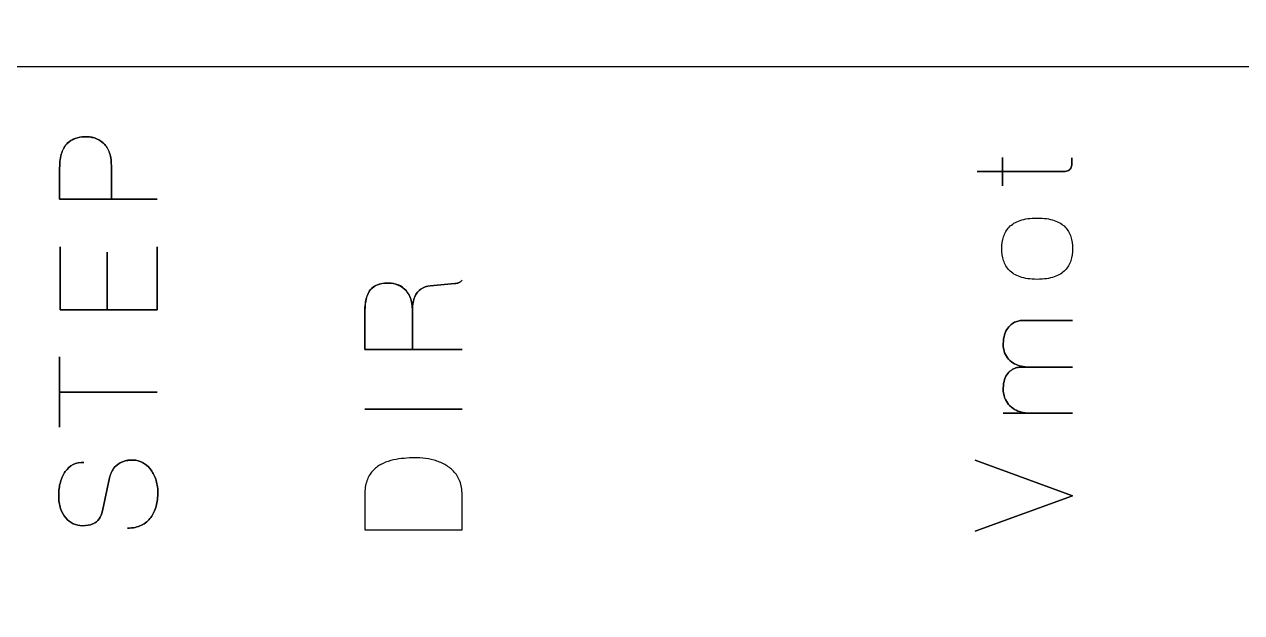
# Model space of a CAD drawing. Extents: x -1020 to 856, y -646 to 1108.
# Drawn here: x 484.46 to 522.61, y 726.9 to 745.33 of the extents above; entities that cross this region are included whole.
import ezdxf

# ---------------------------------------------------------------- set-up
doc = ezdxf.new("R2010")
doc.units = 0
doc.header["$MEASUREMENT"] = 0
doc.layers.add('LAYER_1', color=7, linetype='CONTINUOUS')

msp = doc.modelspace()

# ---------------------------------------------------------------- linework, layer by layer
at = {"layer": 'LAYER_1', "color": 250}
for points, knots in [([(581.5, 670), (581.5, 670), (581.5, 793), (581.5, 793), (581.5, 793), (581.5, 795.761), (579.261, 798), (576.5, 798), (576.5, 798), (576.5, 798), (333.5, 798), (333.5, 798), (333.5, 798), (330.739, 798), (328.5, 795.761), (328.5, 793), (328.5, 793), (328.5, 793), (328.5, 670), (328.5, 670), (328.5, 670), (328.5, 667.239), (330.739, 665), (333.5, 665), (333.5, 665), (333.5, 665), (576.5, 665), (576.5, 665), (576.5, 665), (579.261, 665), (581.5, 667.239), (581.5, 670)], [0, 0, 0, 0, 0.125, 0.125, 0.125, 0.125, 0.25, 0.25, 0.25, 0.25, 0.375, 0.375, 0.375, 0.375, 0.5, 0.5, 0.5, 0.5, 0.625, 0.625, 0.625, 0.625, 0.75, 0.75, 0.75, 0.75, 0.875, 0.875, 0.875, 0.875, 1, 1, 1, 1]), ([(566, 679), (566, 679), (456, 679), (456, 679), (456, 679), (453.2391, 679), (451, 681.2391), (451, 684), (451, 684), (451, 684), (451, 739), (451, 739), (451, 739), (451, 741.7609), (453.2391, 744), (456, 744), (456, 744), (456, 744), (566, 744), (566, 744), (566, 744), (568.7609, 744), (571, 741.7609), (571, 739), (571, 739), (571, 739), (571, 684), (571, 684), (571, 684), (571, 681.2391), (568.7609, 679), (566, 679)], [0, 0, 0, 0, 0.125, 0.125, 0.125, 0.125, 0.25, 0.25, 0.25, 0.25, 0.375, 0.375, 0.375, 0.375, 0.5, 0.5, 0.5, 0.5, 0.625, 0.625, 0.625, 0.625, 0.75, 0.75, 0.75, 0.75, 0.875, 0.875, 0.875, 0.875, 1, 1, 1, 1]), ([(488.6152, 739.8532), (488.6152, 739.8532), (485.563, 739.8532), (485.563, 739.8532), (485.563, 739.8532), (485.563, 739.8532), (485.563, 740.8269), (485.563, 740.8269), (485.563, 740.8269), (485.5637, 741.0216), (485.5856, 741.1817), (485.6279, 741.308), (485.6279, 741.308), (485.6695, 741.4336), (485.7274, 741.5324), (485.8008, 741.6037), (485.8008, 741.6037), (485.8734, 741.6749), (485.9567, 741.7257), (486.0505, 741.7568), (486.0505, 741.7568), (486.1444, 741.7871), (486.2424, 741.8047), (486.3462, 741.809), (486.3462, 741.809), (486.4499, 741.8139), (486.5515, 741.8019), (486.6502, 741.7737), (486.6502, 741.7737), (486.749, 741.7448), (486.8386, 741.6961), (486.9191, 741.6262), (486.9191, 741.6262), (486.9995, 741.5571), (487.0637, 741.4633), (487.111, 741.3454), (487.111, 741.3454), (487.1589, 741.2276), (487.1829, 741.0816), (487.1843, 740.9073), (487.1843, 740.9073), (487.1843, 740.9073), (487.1843, 739.8532), (487.1843, 739.8532), (487.1843, 739.8532), (487.1843, 739.8532), (487.1843, 740.9073), (487.1843, 740.9073), (487.1843, 740.9073), (487.1829, 741.078), (487.1589, 741.2227), (487.111, 741.3398), (487.111, 741.3398), (487.0637, 741.4576), (486.9995, 741.5515), (486.9191, 741.622), (486.9191, 741.622), (486.8386, 741.6919), (486.749, 741.742), (486.6502, 741.7716), (486.6502, 741.7716), (486.5515, 741.8012), (486.4499, 741.8139), (486.3462, 741.809), (486.3462, 741.809), (486.2424, 741.8047), (486.1444, 741.7871), (486.0505, 741.7554), (486.0505, 741.7554), (485.9567, 741.7243), (485.8734, 741.6721), (485.8008, 741.6008), (485.8008, 741.6008), (485.7274, 741.5289), (485.6695, 741.4301), (485.6279, 741.3045), (485.6279, 741.3045), (485.5856, 741.1782), (485.5637, 741.0195), (485.563, 740.8269), (485.563, 740.8269), (485.563, 740.8269), (485.563, 739.8532), (485.563, 739.8532), (485.563, 739.8532), (485.563, 739.8532), (488.6152, 739.8532), (488.6152, 739.8532)], [0, 0, 0, 0, 0.0454545, 0.0454545, 0.0454545, 0.0454545, 0.0909091, 0.0909091, 0.0909091, 0.0909091, 0.1363636, 0.1363636, 0.1363636, 0.1363636, 0.1818182, 0.1818182, 0.1818182, 0.1818182, 0.2272727, 0.2272727, 0.2272727, 0.2272727, 0.2727273, 0.2727273, 0.2727273, 0.2727273, 0.3181818, 0.3181818, 0.3181818, 0.3181818, 0.3636364, 0.3636364, 0.3636364, 0.3636364, 0.4090909, 0.4090909, 0.4090909, 0.4090909, 0.4545455, 0.4545455, 0.4545455, 0.4545455, 0.5, 0.5, 0.5, 0.5, 0.5454545, 0.5454545, 0.5454545, 0.5454545, 0.5909091, 0.5909091, 0.5909091, 0.5909091, 0.6363636, 0.6363636, 0.6363636, 0.6363636, 0.6818182, 0.6818182, 0.6818182, 0.6818182, 0.7272727, 0.7272727, 0.7272727, 0.7272727, 0.7727273, 0.7727273, 0.7727273, 0.7727273, 0.8181818, 0.8181818, 0.8181818, 0.8181818, 0.8636364, 0.8636364, 0.8636364, 0.8636364, 0.9090909, 0.9090909, 0.9090909, 0.9090909, 0.9545455, 0.9545455, 0.9545455, 0.9545455, 1, 1, 1, 1]), ([(517.2876, 741.1478), (517.2919, 741.0956), (517.2933, 741.0434), (517.2919, 740.9926), (517.2919, 740.9926), (517.2905, 740.9418), (517.2827, 740.8959), (517.2679, 740.8543), (517.2679, 740.8543), (517.2524, 740.8127), (517.2255, 740.7795), (517.1874, 740.7541), (517.1874, 740.7541), (517.1493, 740.7294), (517.095, 740.7167), (517.0252, 740.716), (517.0252, 740.716), (516.992, 740.716), (516.9356, 740.716), (516.8565, 740.716), (516.8565, 740.716), (516.7768, 740.716), (516.6809, 740.716), (516.5673, 740.716), (516.5673, 740.716), (516.4537, 740.716), (516.3295, 740.716), (516.1947, 740.716), (516.1947, 740.716), (516.06, 740.716), (515.921, 740.716), (515.7771, 740.716), (515.7771, 740.716), (515.6331, 740.716), (515.4913, 740.716), (515.3509, 740.716), (515.3509, 740.716), (515.2105, 740.716), (515.0786, 740.716), (514.9544, 740.716), (514.9544, 740.716), (514.8302, 740.716), (514.7201, 740.716), (514.6249, 740.716), (514.6249, 740.716), (514.5289, 740.716), (514.4541, 740.716), (514.3991, 740.716), (514.3991, 740.716), (514.3448, 740.716), (514.3166, 740.716), (514.3159, 740.716), (514.3159, 740.716), (514.3166, 740.716), (514.3448, 740.716), (514.3991, 740.716), (514.3991, 740.716), (514.4541, 740.716), (514.5289, 740.716), (514.6249, 740.716), (514.6249, 740.716), (514.7201, 740.716), (514.8302, 740.716), (514.9544, 740.716), (514.9544, 740.716), (515.0786, 740.716), (515.2105, 740.716), (515.3509, 740.716), (515.3509, 740.716), (515.4913, 740.716), (515.6331, 740.716), (515.7771, 740.716), (515.7771, 740.716), (515.921, 740.716), (516.06, 740.716), (516.1947, 740.716), (516.1947, 740.716), (516.3295, 740.716), (516.4537, 740.716), (516.5673, 740.716), (516.5673, 740.716), (516.6809, 740.716), (516.7768, 740.716), (516.8565, 740.716), (516.8565, 740.716), (516.9356, 740.716), (516.992, 740.716), (517.0252, 740.716), (517.0252, 740.716), (517.095, 740.7167), (517.1493, 740.7294), (517.1874, 740.7541), (517.1874, 740.7541), (517.2255, 740.7795), (517.2524, 740.8127), (517.2679, 740.8543), (517.2679, 740.8543), (517.2827, 740.8959), (517.2905, 740.9418), (517.2919, 740.9926), (517.2919, 740.9926), (517.2933, 741.0434), (517.2919, 741.0956), (517.2876, 741.1478)], [0, 0, 0, 0, 0.0384615, 0.0384615, 0.0384615, 0.0384615, 0.0769231, 0.0769231, 0.0769231, 0.0769231, 0.1153846, 0.1153846, 0.1153846, 0.1153846, 0.1538462, 0.1538462, 0.1538462, 0.1538462, 0.1923077, 0.1923077, 0.1923077, 0.1923077, 0.2307692, 0.2307692, 0.2307692, 0.2307692, 0.2692308, 0.2692308, 0.2692308, 0.2692308, 0.3076923, 0.3076923, 0.3076923, 0.3076923, 0.3461538, 0.3461538, 0.3461538, 0.3461538, 0.3846154, 0.3846154, 0.3846154, 0.3846154, 0.4230769, 0.4230769, 0.4230769, 0.4230769, 0.4615385, 0.4615385, 0.4615385, 0.4615385, 0.5, 0.5, 0.5, 0.5, 0.5384615, 0.5384615, 0.5384615, 0.5384615, 0.5769231, 0.5769231, 0.5769231, 0.5769231, 0.6153846, 0.6153846, 0.6153846, 0.6153846, 0.6538462, 0.6538462, 0.6538462, 0.6538462, 0.6923077, 0.6923077, 0.6923077, 0.6923077, 0.7307692, 0.7307692, 0.7307692, 0.7307692, 0.7692308, 0.7692308, 0.7692308, 0.7692308, 0.8076923, 0.8076923, 0.8076923, 0.8076923, 0.8461538, 0.8461538, 0.8461538, 0.8461538, 0.8846154, 0.8846154, 0.8846154, 0.8846154, 0.9230769, 0.9230769, 0.9230769, 0.9230769, 0.9615385, 0.9615385, 0.9615385, 0.9615385, 1, 1, 1, 1]), ([(515.116, 740.2715), (515.116, 740.2715), (515.116, 741.1563), (515.116, 741.1563), (515.116, 741.1563), (515.116, 741.1563), (515.116, 740.2715), (515.116, 740.2715)], [0, 0, 0, 0, 0.5, 0.5, 0.5, 0.5, 1, 1, 1, 1]), ([(517.3088, 738.3031), (517.3095, 738.4364), (517.2926, 738.5606), (517.2566, 738.6763), (517.2566, 738.6763), (517.2206, 738.792), (517.1606, 738.8943), (517.0767, 738.9818), (517.0767, 738.9818), (516.9927, 739.07), (516.8791, 739.1384), (516.7352, 739.1885), (516.7352, 739.1885), (516.592, 739.2379), (516.4135, 739.2633), (516.1997, 739.264), (516.1997, 739.264), (515.9866, 739.2633), (515.8088, 739.2379), (515.6663, 739.1885), (515.6663, 739.1885), (515.5238, 739.1384), (515.4102, 739.07), (515.3269, 738.9818), (515.3269, 738.9818), (515.2429, 738.8943), (515.183, 738.792), (515.147, 738.6763), (515.147, 738.6763), (515.111, 738.5606), (515.0941, 738.4364), (515.0948, 738.3031), (515.0948, 738.3031), (515.0941, 738.1711), (515.111, 738.0469), (515.147, 737.9312), (515.147, 737.9312), (515.183, 737.8155), (515.2429, 737.7139), (515.3269, 737.6257), (515.3269, 737.6257), (515.4102, 737.5375), (515.5238, 737.4684), (515.6663, 737.4183), (515.6663, 737.4183), (515.8088, 737.3682), (515.9866, 737.3428), (516.1997, 737.3421), (516.1997, 737.3421), (516.4135, 737.3428), (516.592, 737.3682), (516.7352, 737.4183), (516.7352, 737.4183), (516.8791, 737.4684), (516.9927, 737.5375), (517.0767, 737.6257), (517.0767, 737.6257), (517.1606, 737.7139), (517.2206, 737.8155), (517.2566, 737.9312), (517.2566, 737.9312), (517.2926, 738.0469), (517.3095, 738.1711), (517.3088, 738.3031)], [0, 0, 0, 0, 0.0625, 0.0625, 0.0625, 0.0625, 0.125, 0.125, 0.125, 0.125, 0.1875, 0.1875, 0.1875, 0.1875, 0.25, 0.25, 0.25, 0.25, 0.3125, 0.3125, 0.3125, 0.3125, 0.375, 0.375, 0.375, 0.375, 0.4375, 0.4375, 0.4375, 0.4375, 0.5, 0.5, 0.5, 0.5, 0.5625, 0.5625, 0.5625, 0.5625, 0.625, 0.625, 0.625, 0.625, 0.6875, 0.6875, 0.6875, 0.6875, 0.75, 0.75, 0.75, 0.75, 0.8125, 0.8125, 0.8125, 0.8125, 0.875, 0.875, 0.875, 0.875, 0.9375, 0.9375, 0.9375, 0.9375, 1, 1, 1, 1]), ([(517.3088, 738.3031), (517.3095, 738.4364), (517.2926, 738.5606), (517.2566, 738.6763), (517.2566, 738.6763), (517.2206, 738.792), (517.1606, 738.8943), (517.0767, 738.9818), (517.0767, 738.9818), (516.9927, 739.07), (516.8791, 739.1384), (516.7352, 739.1885), (516.7352, 739.1885), (516.592, 739.2379), (516.4135, 739.2633), (516.1997, 739.264), (516.1997, 739.264), (515.9866, 739.2633), (515.8088, 739.2379), (515.6663, 739.1885), (515.6663, 739.1885), (515.5238, 739.1384), (515.4102, 739.07), (515.3269, 738.9818), (515.3269, 738.9818), (515.2429, 738.8943), (515.183, 738.792), (515.147, 738.6763), (515.147, 738.6763), (515.111, 738.5606), (515.0941, 738.4364), (515.0948, 738.3031), (515.0948, 738.3031), (515.0941, 738.1711), (515.111, 738.0469), (515.147, 737.9312), (515.147, 737.9312), (515.183, 737.8155), (515.2429, 737.7139), (515.3269, 737.6257), (515.3269, 737.6257), (515.4102, 737.5375), (515.5238, 737.4684), (515.6663, 737.4183), (515.6663, 737.4183), (515.8088, 737.3682), (515.9866, 737.3428), (516.1997, 737.3421), (516.1997, 737.3421), (516.4135, 737.3428), (516.592, 737.3682), (516.7352, 737.4183), (516.7352, 737.4183), (516.8791, 737.4684), (516.9927, 737.5375), (517.0767, 737.6257), (517.0767, 737.6257), (517.1606, 737.7139), (517.2206, 737.8155), (517.2566, 737.9312), (517.2566, 737.9312), (517.2926, 738.0469), (517.3095, 738.1711), (517.3088, 738.3031)], [0, 0, 0, 0, 0.0625, 0.0625, 0.0625, 0.0625, 0.125, 0.125, 0.125, 0.125, 0.1875, 0.1875, 0.1875, 0.1875, 0.25, 0.25, 0.25, 0.25, 0.3125, 0.3125, 0.3125, 0.3125, 0.375, 0.375, 0.375, 0.375, 0.4375, 0.4375, 0.4375, 0.4375, 0.5, 0.5, 0.5, 0.5, 0.5625, 0.5625, 0.5625, 0.5625, 0.625, 0.625, 0.625, 0.625, 0.6875, 0.6875, 0.6875, 0.6875, 0.75, 0.75, 0.75, 0.75, 0.8125, 0.8125, 0.8125, 0.8125, 0.875, 0.875, 0.875, 0.875, 0.9375, 0.9375, 0.9375, 0.9375, 1, 1, 1, 1]), ([(488.6152, 738.3631), (488.6152, 738.3631), (488.6152, 736.3904), (488.6152, 736.3904), (488.6152, 736.3904), (488.6152, 736.3904), (485.5799, 736.3904), (485.5799, 736.3904), (485.5799, 736.3904), (485.5799, 736.3904), (485.5799, 738.3631), (485.5799, 738.3631), (485.5799, 738.3631), (485.5799, 738.3631), (485.5799, 736.3904), (485.5799, 736.3904), (485.5799, 736.3904), (485.5799, 736.3904), (488.6152, 736.3904), (488.6152, 736.3904), (488.6152, 736.3904), (488.6152, 736.3904), (488.6152, 738.3631), (488.6152, 738.3631)], [0, 0, 0, 0, 0.1666667, 0.1666667, 0.1666667, 0.1666667, 0.3333333, 0.3333333, 0.3333333, 0.3333333, 0.5, 0.5, 0.5, 0.5, 0.6666667, 0.6666667, 0.6666667, 0.6666667, 0.8333333, 0.8333333, 0.8333333, 0.8333333, 1, 1, 1, 1]), ([(487.0531, 738.1938), (487.0531, 738.1938), (487.0531, 736.3904), (487.0531, 736.3904), (487.0531, 736.3904), (487.0531, 736.3904), (487.0531, 738.1938), (487.0531, 738.1938)], [0, 0, 0, 0, 0.5, 0.5, 0.5, 0.5, 1, 1, 1, 1]), ([(498.1781, 735.1457), (498.1781, 735.1457), (495.1259, 735.1457), (495.1259, 735.1457), (495.1259, 735.1457), (495.1259, 735.1457), (495.1259, 736.2591), (495.1259, 736.2591), (495.1259, 736.2591), (495.1259, 736.4143), (495.1365, 736.5469), (495.1569, 736.6563), (495.1569, 736.6563), (495.1774, 736.7663), (495.207, 736.8574), (495.2458, 736.9293), (495.2458, 736.9293), (495.2846, 737.0013), (495.3319, 737.0577), (495.3876, 737.0994), (495.3876, 737.0994), (495.4427, 737.1417), (495.5055, 737.1713), (495.5753, 737.1904), (495.5753, 737.1904), (495.6452, 737.2094), (495.7207, 737.2207), (495.8032, 737.2242), (495.8032, 737.2242), (495.9069, 737.2292), (496.0071, 737.2179), (496.1038, 737.1911), (496.1038, 737.1911), (496.2011, 737.1636), (496.2879, 737.1163), (496.3655, 737.0493), (496.3655, 737.0493), (496.4432, 736.9815), (496.5045, 736.8905), (496.5504, 736.7748), (496.5504, 736.7748), (496.5956, 736.6591), (496.6195, 736.5159), (496.6202, 736.3437), (496.6202, 736.3437), (496.6202, 736.3437), (496.6202, 735.1457), (496.6202, 735.1457), (496.6202, 735.1457), (496.6202, 735.1457), (496.6202, 736.3437), (496.6202, 736.3437), (496.6202, 736.3437), (496.6195, 736.5123), (496.5956, 736.6542), (496.5504, 736.7692), (496.5504, 736.7692), (496.5045, 736.8842), (496.4432, 736.9759), (496.3655, 737.0443), (496.3655, 737.0443), (496.2879, 737.1128), (496.2011, 737.1607), (496.1038, 737.189), (496.1038, 737.189), (496.0071, 737.2172), (495.9069, 737.2292), (495.8032, 737.2242), (495.8032, 737.2242), (495.7002, 737.22), (495.6071, 737.2024), (495.5238, 737.1713), (495.5238, 737.1713), (495.4413, 737.141), (495.37, 737.0902), (495.3107, 737.0196), (495.3107, 737.0196), (495.2515, 736.9491), (495.2056, 736.8517), (495.1739, 736.7282), (495.1739, 736.7282), (495.1421, 736.6048), (495.1259, 736.4481), (495.1259, 736.2591), (495.1259, 736.2591), (495.1259, 736.2591), (495.1259, 735.1457), (495.1259, 735.1457), (495.1259, 735.1457), (495.1259, 735.1457), (498.1781, 735.1457), (498.1781, 735.1457)], [0, 0, 0, 0, 0.0434783, 0.0434783, 0.0434783, 0.0434783, 0.0869565, 0.0869565, 0.0869565, 0.0869565, 0.1304348, 0.1304348, 0.1304348, 0.1304348, 0.173913, 0.173913, 0.173913, 0.173913, 0.2173913, 0.2173913, 0.2173913, 0.2173913, 0.2608696, 0.2608696, 0.2608696, 0.2608696, 0.3043478, 0.3043478, 0.3043478, 0.3043478, 0.3478261, 0.3478261, 0.3478261, 0.3478261, 0.3913043, 0.3913043, 0.3913043, 0.3913043, 0.4347826, 0.4347826, 0.4347826, 0.4347826, 0.4782609, 0.4782609, 0.4782609, 0.4782609, 0.5217391, 0.5217391, 0.5217391, 0.5217391, 0.5652174, 0.5652174, 0.5652174, 0.5652174, 0.6086957, 0.6086957, 0.6086957, 0.6086957, 0.6521739, 0.6521739, 0.6521739, 0.6521739, 0.6956522, 0.6956522, 0.6956522, 0.6956522, 0.7391304, 0.7391304, 0.7391304, 0.7391304, 0.7826087, 0.7826087, 0.7826087, 0.7826087, 0.826087, 0.826087, 0.826087, 0.826087, 0.8695652, 0.8695652, 0.8695652, 0.8695652, 0.9130435, 0.9130435, 0.9130435, 0.9130435, 0.9565217, 0.9565217, 0.9565217, 0.9565217, 1, 1, 1, 1]), ([(498.1781, 737.3174), (498.1576, 737.2892), (498.1329, 737.268), (498.104, 737.2525), (498.104, 737.2525), (498.0751, 737.2369), (498.0462, 737.2264), (498.0179, 737.22), (498.0179, 737.22), (497.9904, 737.2144), (497.9671, 737.2115), (497.9495, 737.2115), (497.9495, 737.2115), (497.9495, 737.2115), (497.179, 737.1353), (497.179, 737.1353), (497.179, 737.1353), (497.0683, 737.1269), (496.9709, 737.0944), (496.8876, 737.0387), (496.8876, 737.0387), (496.8037, 736.9822), (496.7388, 736.9018), (496.6915, 736.796), (496.6915, 736.796), (496.6449, 736.6908), (496.621, 736.5596), (496.6202, 736.403), (496.6202, 736.403), (496.621, 736.5596), (496.6449, 736.6908), (496.6915, 736.796), (496.6915, 736.796), (496.7388, 736.9018), (496.8037, 736.9822), (496.8876, 737.0387), (496.8876, 737.0387), (496.9709, 737.0944), (497.0683, 737.1269), (497.179, 737.1353), (497.179, 737.1353), (497.179, 737.1353), (497.9495, 737.2115), (497.9495, 737.2115), (497.9495, 737.2115), (497.9671, 737.2115), (497.9904, 737.2144), (498.0179, 737.22), (498.0179, 737.22), (498.0462, 737.2264), (498.0751, 737.2369), (498.104, 737.2525), (498.104, 737.2525), (498.1329, 737.268), (498.1576, 737.2892), (498.1781, 737.3174)], [0, 0, 0, 0, 0.0714286, 0.0714286, 0.0714286, 0.0714286, 0.1428571, 0.1428571, 0.1428571, 0.1428571, 0.2142857, 0.2142857, 0.2142857, 0.2142857, 0.2857143, 0.2857143, 0.2857143, 0.2857143, 0.3571429, 0.3571429, 0.3571429, 0.3571429, 0.4285714, 0.4285714, 0.4285714, 0.4285714, 0.5, 0.5, 0.5, 0.5, 0.5714286, 0.5714286, 0.5714286, 0.5714286, 0.6428571, 0.6428571, 0.6428571, 0.6428571, 0.7142857, 0.7142857, 0.7142857, 0.7142857, 0.7857143, 0.7857143, 0.7857143, 0.7857143, 0.8571429, 0.8571429, 0.8571429, 0.8571429, 0.9285714, 0.9285714, 0.9285714, 0.9285714, 1, 1, 1, 1]), ([(517.3088, 736.0509), (517.3081, 736.0509), (517.2876, 736.0509), (517.2474, 736.0509), (517.2474, 736.0509), (517.2079, 736.0509), (517.1536, 736.0509), (517.0851, 736.0509), (517.0851, 736.0509), (517.016, 736.0509), (516.9384, 736.0509), (516.8509, 736.0509), (516.8509, 736.0509), (516.7641, 736.0509), (516.6731, 736.0509), (516.5779, 736.0509), (516.5779, 736.0509), (516.4819, 736.0509), (516.3881, 736.0509), (516.2949, 736.0509), (516.2949, 736.0509), (516.2018, 736.0509), (516.1143, 736.0509), (516.0339, 736.0509), (516.0339, 736.0509), (515.9527, 736.0509), (515.8836, 736.0509), (515.825, 736.0509), (515.825, 736.0509), (515.7672, 736.0509), (515.7255, 736.0509), (515.7001, 736.0509), (515.7001, 736.0509), (515.6606, 736.0509), (515.6162, 736.0431), (515.5675, 736.0269), (515.5675, 736.0269), (515.5181, 736.0114), (515.4687, 735.986), (515.4193, 735.9507), (515.4193, 735.9507), (515.3692, 735.9161), (515.3234, 735.8703), (515.281, 735.8138), (515.281, 735.8138), (515.2387, 735.7574), (515.2048, 735.689), (515.1787, 735.6085), (515.1787, 735.6085), (515.1526, 735.5281), (515.1385, 735.4343), (515.1371, 735.327), (515.1371, 735.327), (515.1371, 735.2198), (515.1519, 735.1252), (515.1816, 735.0441), (515.1816, 735.0441), (515.2119, 734.9637), (515.2535, 734.8945), (515.3064, 734.8367), (515.3064, 734.8367), (515.3594, 734.7795), (515.42, 734.7336), (515.4892, 734.6977), (515.4892, 734.6977), (515.5576, 734.6617), (515.6303, 734.6356), (515.7079, 734.6193), (515.7079, 734.6193), (515.7848, 734.6024), (515.8631, 734.5946), (515.9414, 734.5946), (515.9414, 734.5946), (515.8631, 734.5946), (515.7848, 734.6024), (515.7079, 734.6193), (515.7079, 734.6193), (515.6303, 734.6356), (515.5576, 734.6617), (515.4892, 734.6977), (515.4892, 734.6977), (515.42, 734.7336), (515.3594, 734.7795), (515.3064, 734.8367), (515.3064, 734.8367), (515.2535, 734.8945), (515.2119, 734.9637), (515.1816, 735.0441), (515.1816, 735.0441), (515.1519, 735.1252), (515.1371, 735.2198), (515.1371, 735.327), (515.1371, 735.327), (515.1385, 735.4343), (515.1526, 735.5281), (515.1787, 735.6085), (515.1787, 735.6085), (515.2048, 735.689), (515.2387, 735.7574), (515.281, 735.8138), (515.281, 735.8138), (515.3234, 735.8703), (515.3692, 735.9161), (515.4193, 735.9507), (515.4193, 735.9507), (515.4687, 735.986), (515.5181, 736.0114), (515.5675, 736.0269), (515.5675, 736.0269), (515.6162, 736.0431), (515.6606, 736.0509), (515.7001, 736.0509), (515.7001, 736.0509), (515.7255, 736.0509), (515.7672, 736.0509), (515.825, 736.0509), (515.825, 736.0509), (515.8836, 736.0509), (515.9527, 736.0509), (516.0339, 736.0509), (516.0339, 736.0509), (516.1143, 736.0509), (516.2018, 736.0509), (516.2949, 736.0509), (516.2949, 736.0509), (516.3881, 736.0509), (516.4819, 736.0509), (516.5779, 736.0509), (516.5779, 736.0509), (516.6731, 736.0509), (516.7641, 736.0509), (516.8509, 736.0509), (516.8509, 736.0509), (516.9384, 736.0509), (517.016, 736.0509), (517.0851, 736.0509), (517.0851, 736.0509), (517.1536, 736.0509), (517.2079, 736.0509), (517.2474, 736.0509), (517.2474, 736.0509), (517.2876, 736.0509), (517.3081, 736.0509), (517.3088, 736.0509)], [0, 0, 0, 0, 0.0277778, 0.0277778, 0.0277778, 0.0277778, 0.0555556, 0.0555556, 0.0555556, 0.0555556, 0.0833333, 0.0833333, 0.0833333, 0.0833333, 0.1111111, 0.1111111, 0.1111111, 0.1111111, 0.1388889, 0.1388889, 0.1388889, 0.1388889, 0.1666667, 0.1666667, 0.1666667, 0.1666667, 0.1944444, 0.1944444, 0.1944444, 0.1944444, 0.2222222, 0.2222222, 0.2222222, 0.2222222, 0.25, 0.25, 0.25, 0.25, 0.2777778, 0.2777778, 0.2777778, 0.2777778, 0.3055556, 0.3055556, 0.3055556, 0.3055556, 0.3333333, 0.3333333, 0.3333333, 0.3333333, 0.3611111, 0.3611111, 0.3611111, 0.3611111, 0.3888889, 0.3888889, 0.3888889, 0.3888889, 0.4166667, 0.4166667, 0.4166667, 0.4166667, 0.4444444, 0.4444444, 0.4444444, 0.4444444, 0.4722222, 0.4722222, 0.4722222, 0.4722222, 0.5, 0.5, 0.5, 0.5, 0.5277778, 0.5277778, 0.5277778, 0.5277778, 0.5555556, 0.5555556, 0.5555556, 0.5555556, 0.5833333, 0.5833333, 0.5833333, 0.5833333, 0.6111111, 0.6111111, 0.6111111, 0.6111111, 0.6388889, 0.6388889, 0.6388889, 0.6388889, 0.6666667, 0.6666667, 0.6666667, 0.6666667, 0.6944444, 0.6944444, 0.6944444, 0.6944444, 0.7222222, 0.7222222, 0.7222222, 0.7222222, 0.75, 0.75, 0.75, 0.75, 0.7777778, 0.7777778, 0.7777778, 0.7777778, 0.8055556, 0.8055556, 0.8055556, 0.8055556, 0.8333333, 0.8333333, 0.8333333, 0.8333333, 0.8611111, 0.8611111, 0.8611111, 0.8611111, 0.8888889, 0.8888889, 0.8888889, 0.8888889, 0.9166667, 0.9166667, 0.9166667, 0.9166667, 0.9444444, 0.9444444, 0.9444444, 0.9444444, 0.9722222, 0.9722222, 0.9722222, 0.9722222, 1, 1, 1, 1]), ([(488.6152, 733.8081), (488.6152, 733.8081), (485.563, 733.8081), (485.563, 733.8081), (485.563, 733.8081), (485.563, 733.8081), (485.563, 732.7117), (485.563, 732.7117), (485.563, 732.7117), (485.563, 732.7117), (485.563, 734.913), (485.563, 734.913), (485.563, 734.913), (485.563, 734.913), (485.563, 733.8081), (485.563, 733.8081), (485.563, 733.8081), (485.563, 733.8081), (488.6152, 733.8081), (488.6152, 733.8081)], [0, 0, 0, 0, 0.2, 0.2, 0.2, 0.2, 0.4, 0.4, 0.4, 0.4, 0.6, 0.6, 0.6, 0.6, 0.8, 0.8, 0.8, 0.8, 1, 1, 1, 1]), ([(517.3088, 734.5946), (517.3081, 734.5946), (517.2876, 734.5946), (517.2474, 734.5946), (517.2474, 734.5946), (517.2079, 734.5946), (517.1536, 734.5946), (517.0851, 734.5946), (517.0851, 734.5946), (517.016, 734.5946), (516.9384, 734.5946), (516.8509, 734.5946), (516.8509, 734.5946), (516.7641, 734.5946), (516.6731, 734.5946), (516.5779, 734.5946), (516.5779, 734.5946), (516.4819, 734.5946), (516.3881, 734.5946), (516.2949, 734.5946), (516.2949, 734.5946), (516.2018, 734.5946), (516.1143, 734.5946), (516.0339, 734.5946), (516.0339, 734.5946), (515.9527, 734.5946), (515.8836, 734.5946), (515.825, 734.5946), (515.825, 734.5946), (515.7672, 734.5946), (515.7255, 734.5946), (515.7001, 734.5946), (515.7001, 734.5946), (515.6606, 734.5954), (515.6162, 734.589), (515.5675, 734.577), (515.5675, 734.577), (515.5181, 734.565), (515.4687, 734.5446), (515.4193, 734.5156), (515.4193, 734.5156), (515.3692, 734.4867), (515.3234, 734.4465), (515.281, 734.3964), (515.281, 734.3964), (515.2387, 734.3456), (515.2048, 734.2821), (515.1787, 734.2059), (515.1787, 734.2059), (515.1526, 734.129), (515.1385, 734.0373), (515.1371, 733.93), (515.1371, 733.93), (515.1371, 733.8228), (515.1519, 733.7268), (515.1816, 733.6429), (515.1816, 733.6429), (515.2119, 733.5582), (515.2535, 733.4855), (515.3064, 733.4234), (515.3064, 733.4234), (515.3594, 733.3621), (515.42, 733.3105), (515.4892, 733.2703), (515.4892, 733.2703), (515.5576, 733.2301), (515.6303, 733.2005), (515.7079, 733.1807), (515.7079, 733.1807), (515.7848, 733.161), (515.8631, 733.1511), (515.9414, 733.1511), (515.9414, 733.1511), (515.8631, 733.1511), (515.7848, 733.161), (515.7079, 733.1807), (515.7079, 733.1807), (515.6303, 733.2005), (515.5576, 733.2301), (515.4892, 733.2703), (515.4892, 733.2703), (515.42, 733.3105), (515.3594, 733.3621), (515.3064, 733.4234), (515.3064, 733.4234), (515.2535, 733.4855), (515.2119, 733.5582), (515.1816, 733.6429), (515.1816, 733.6429), (515.1519, 733.7268), (515.1371, 733.8228), (515.1371, 733.93), (515.1371, 733.93), (515.1385, 734.0373), (515.1526, 734.129), (515.1787, 734.2059), (515.1787, 734.2059), (515.2048, 734.2821), (515.2387, 734.3456), (515.281, 734.3964), (515.281, 734.3964), (515.3234, 734.4465), (515.3692, 734.4867), (515.4193, 734.5156), (515.4193, 734.5156), (515.4687, 734.5446), (515.5181, 734.565), (515.5675, 734.577), (515.5675, 734.577), (515.6162, 734.589), (515.6606, 734.5954), (515.7001, 734.5946), (515.7001, 734.5946), (515.7255, 734.5946), (515.7672, 734.5946), (515.825, 734.5946), (515.825, 734.5946), (515.8836, 734.5946), (515.9527, 734.5946), (516.0339, 734.5946), (516.0339, 734.5946), (516.1143, 734.5946), (516.2018, 734.5946), (516.2949, 734.5946), (516.2949, 734.5946), (516.3881, 734.5946), (516.4819, 734.5946), (516.5779, 734.5946), (516.5779, 734.5946), (516.6731, 734.5946), (516.7641, 734.5946), (516.8509, 734.5946), (516.8509, 734.5946), (516.9384, 734.5946), (517.016, 734.5946), (517.0851, 734.5946), (517.0851, 734.5946), (517.1536, 734.5946), (517.2079, 734.5946), (517.2474, 734.5946), (517.2474, 734.5946), (517.2876, 734.5946), (517.3081, 734.5946), (517.3088, 734.5946)], [0, 0, 0, 0, 0.0277778, 0.0277778, 0.0277778, 0.0277778, 0.0555556, 0.0555556, 0.0555556, 0.0555556, 0.0833333, 0.0833333, 0.0833333, 0.0833333, 0.1111111, 0.1111111, 0.1111111, 0.1111111, 0.1388889, 0.1388889, 0.1388889, 0.1388889, 0.1666667, 0.1666667, 0.1666667, 0.1666667, 0.1944444, 0.1944444, 0.1944444, 0.1944444, 0.2222222, 0.2222222, 0.2222222, 0.2222222, 0.25, 0.25, 0.25, 0.25, 0.2777778, 0.2777778, 0.2777778, 0.2777778, 0.3055556, 0.3055556, 0.3055556, 0.3055556, 0.3333333, 0.3333333, 0.3333333, 0.3333333, 0.3611111, 0.3611111, 0.3611111, 0.3611111, 0.3888889, 0.3888889, 0.3888889, 0.3888889, 0.4166667, 0.4166667, 0.4166667, 0.4166667, 0.4444444, 0.4444444, 0.4444444, 0.4444444, 0.4722222, 0.4722222, 0.4722222, 0.4722222, 0.5, 0.5, 0.5, 0.5, 0.5277778, 0.5277778, 0.5277778, 0.5277778, 0.5555556, 0.5555556, 0.5555556, 0.5555556, 0.5833333, 0.5833333, 0.5833333, 0.5833333, 0.6111111, 0.6111111, 0.6111111, 0.6111111, 0.6388889, 0.6388889, 0.6388889, 0.6388889, 0.6666667, 0.6666667, 0.6666667, 0.6666667, 0.6944444, 0.6944444, 0.6944444, 0.6944444, 0.7222222, 0.7222222, 0.7222222, 0.7222222, 0.75, 0.75, 0.75, 0.75, 0.7777778, 0.7777778, 0.7777778, 0.7777778, 0.8055556, 0.8055556, 0.8055556, 0.8055556, 0.8333333, 0.8333333, 0.8333333, 0.8333333, 0.8611111, 0.8611111, 0.8611111, 0.8611111, 0.8888889, 0.8888889, 0.8888889, 0.8888889, 0.9166667, 0.9166667, 0.9166667, 0.9166667, 0.9444444, 0.9444444, 0.9444444, 0.9444444, 0.9722222, 0.9722222, 0.9722222, 0.9722222, 1, 1, 1, 1]), ([(498.1781, 733.2788), (498.1781, 733.2788), (495.1259, 733.2788), (495.1259, 733.2788), (495.1259, 733.2788), (495.1259, 733.2788), (498.1781, 733.2788), (498.1781, 733.2788)], [0, 0, 0, 0, 0.5, 0.5, 0.5, 0.5, 1, 1, 1, 1]), ([(517.3088, 733.1511), (517.3088, 733.1511), (515.1371, 733.1511), (515.1371, 733.1511), (515.1371, 733.1511), (515.1371, 733.1511), (517.3088, 733.1511), (517.3088, 733.1511)], [0, 0, 0, 0, 0.5, 0.5, 0.5, 0.5, 1, 1, 1, 1]), ([(487.6923, 729.5494), (487.8617, 729.5508), (488.0063, 729.5804), (488.1263, 729.6397), (488.1263, 729.6397), (488.2469, 729.6983), (488.345, 729.7801), (488.4205, 729.8831), (488.4205, 729.8831), (488.4967, 729.9868), (488.5524, 730.1061), (488.5877, 730.2408), (488.5877, 730.2408), (488.6237, 730.3749), (488.6413, 730.5188), (488.6406, 730.6712), (488.6406, 730.6712), (488.6399, 730.825), (488.6173, 730.9633), (488.5743, 731.0868), (488.5743, 731.0868), (488.5312, 731.2096), (488.4734, 731.3147), (488.4007, 731.4029), (488.4007, 731.4029), (488.328, 731.4904), (488.2469, 731.5581), (488.1566, 731.6061), (488.1566, 731.6061), (488.0663, 731.6541), (487.9739, 731.6795), (487.8786, 731.683), (487.8786, 731.683), (487.7537, 731.6872), (487.6394, 731.6689), (487.5364, 731.6287), (487.5364, 731.6287), (487.4334, 731.5884), (487.3473, 731.5263), (487.2768, 731.4424), (487.2768, 731.4424), (487.2062, 731.3591), (487.1568, 731.254), (487.1293, 731.1284), (487.1293, 731.1284), (487.1293, 731.1284), (486.9049, 730.0913), (486.9049, 730.0913), (486.9049, 730.0913), (486.8845, 729.9939), (486.8499, 729.9099), (486.8019, 729.8408), (486.8019, 729.8408), (486.7533, 729.7716), (486.6862, 729.718), (486.6001, 729.6813), (486.6001, 729.6813), (486.5148, 729.6446), (486.4061, 729.6256), (486.2742, 729.6256), (486.2742, 729.6256), (486.174, 729.6256), (486.0795, 729.6461), (485.9906, 729.6877), (485.9906, 729.6877), (485.9017, 729.7286), (485.8233, 729.7893), (485.7549, 729.869), (485.7549, 729.869), (485.6858, 729.9487), (485.6321, 730.0475), (485.5933, 730.1646), (485.5933, 730.1646), (485.5538, 730.2825), (485.5341, 730.4172), (485.5334, 730.5696), (485.5334, 730.5696), (485.5334, 730.7227), (485.551, 730.8631), (485.5863, 730.9915), (485.5863, 730.9915), (485.6216, 731.1192), (485.6724, 731.23), (485.7401, 731.3231), (485.7401, 731.3231), (485.8078, 731.4163), (485.8911, 731.4882), (485.9884, 731.5376), (485.9884, 731.5376), (486.0865, 731.587), (486.1987, 731.6103), (486.325, 731.6068), (486.325, 731.6068), (486.1987, 731.6103), (486.0865, 731.587), (485.9884, 731.5376), (485.9884, 731.5376), (485.8911, 731.4882), (485.8078, 731.4163), (485.7401, 731.3231), (485.7401, 731.3231), (485.6724, 731.23), (485.6216, 731.1192), (485.5863, 730.9915), (485.5863, 730.9915), (485.551, 730.8631), (485.5334, 730.7227), (485.5334, 730.5696), (485.5334, 730.5696), (485.5341, 730.4172), (485.5538, 730.2825), (485.5933, 730.1646), (485.5933, 730.1646), (485.6321, 730.0475), (485.6858, 729.9487), (485.7549, 729.869), (485.7549, 729.869), (485.8233, 729.7893), (485.9017, 729.7286), (485.9906, 729.6877), (485.9906, 729.6877), (486.0795, 729.6461), (486.174, 729.6256), (486.2742, 729.6256), (486.2742, 729.6256), (486.4061, 729.6256), (486.5148, 729.6439), (486.5994, 729.6792), (486.5994, 729.6792), (486.6848, 729.7152), (486.7511, 729.7681), (486.7998, 729.8373), (486.7998, 729.8373), (486.8478, 729.9064), (486.8831, 729.9911), (486.9049, 730.0913), (486.9049, 730.0913), (486.9049, 730.0913), (487.1293, 731.1284), (487.1293, 731.1284), (487.1293, 731.1284), (487.1568, 731.2568), (487.2062, 731.3627), (487.2768, 731.4459), (487.2768, 731.4459), (487.3473, 731.5299), (487.4334, 731.5913), (487.5364, 731.6308), (487.5364, 731.6308), (487.6394, 731.6696), (487.7537, 731.6872), (487.8786, 731.683), (487.8786, 731.683), (487.9739, 731.6795), (488.0663, 731.6541), (488.1566, 731.6061), (488.1566, 731.6061), (488.2469, 731.5581), (488.328, 731.4904), (488.4007, 731.4029), (488.4007, 731.4029), (488.4734, 731.3147), (488.5312, 731.2096), (488.5743, 731.0868), (488.5743, 731.0868), (488.6173, 730.9633), (488.6399, 730.825), (488.6406, 730.6712), (488.6406, 730.6712), (488.6413, 730.5188), (488.6237, 730.3749), (488.5877, 730.2408), (488.5877, 730.2408), (488.5524, 730.1061), (488.4967, 729.9868), (488.4205, 729.8831), (488.4205, 729.8831), (488.345, 729.7801), (488.2469, 729.6983), (488.1263, 729.6397), (488.1263, 729.6397), (488.0063, 729.5804), (487.8617, 729.5508), (487.6923, 729.5494)], [0, 0, 0, 0, 0.0217391, 0.0217391, 0.0217391, 0.0217391, 0.0434783, 0.0434783, 0.0434783, 0.0434783, 0.0652174, 0.0652174, 0.0652174, 0.0652174, 0.0869565, 0.0869565, 0.0869565, 0.0869565, 0.1086957, 0.1086957, 0.1086957, 0.1086957, 0.1304348, 0.1304348, 0.1304348, 0.1304348, 0.1521739, 0.1521739, 0.1521739, 0.1521739, 0.173913, 0.173913, 0.173913, 0.173913, 0.1956522, 0.1956522, 0.1956522, 0.1956522, 0.2173913, 0.2173913, 0.2173913, 0.2173913, 0.2391304, 0.2391304, 0.2391304, 0.2391304, 0.2608696, 0.2608696, 0.2608696, 0.2608696, 0.2826087, 0.2826087, 0.2826087, 0.2826087, 0.3043478, 0.3043478, 0.3043478, 0.3043478, 0.326087, 0.326087, 0.326087, 0.326087, 0.3478261, 0.3478261, 0.3478261, 0.3478261, 0.3695652, 0.3695652, 0.3695652, 0.3695652, 0.3913043, 0.3913043, 0.3913043, 0.3913043, 0.4130435, 0.4130435, 0.4130435, 0.4130435, 0.4347826, 0.4347826, 0.4347826, 0.4347826, 0.4565217, 0.4565217, 0.4565217, 0.4565217, 0.4782609, 0.4782609, 0.4782609, 0.4782609, 0.5, 0.5, 0.5, 0.5, 0.5217391, 0.5217391, 0.5217391, 0.5217391, 0.5434783, 0.5434783, 0.5434783, 0.5434783, 0.5652174, 0.5652174, 0.5652174, 0.5652174, 0.5869565, 0.5869565, 0.5869565, 0.5869565, 0.6086957, 0.6086957, 0.6086957, 0.6086957, 0.6304348, 0.6304348, 0.6304348, 0.6304348, 0.6521739, 0.6521739, 0.6521739, 0.6521739, 0.673913, 0.673913, 0.673913, 0.673913, 0.6956522, 0.6956522, 0.6956522, 0.6956522, 0.7173913, 0.7173913, 0.7173913, 0.7173913, 0.7391304, 0.7391304, 0.7391304, 0.7391304, 0.7608696, 0.7608696, 0.7608696, 0.7608696, 0.7826087, 0.7826087, 0.7826087, 0.7826087, 0.8043478, 0.8043478, 0.8043478, 0.8043478, 0.826087, 0.826087, 0.826087, 0.826087, 0.8478261, 0.8478261, 0.8478261, 0.8478261, 0.8695652, 0.8695652, 0.8695652, 0.8695652, 0.8913043, 0.8913043, 0.8913043, 0.8913043, 0.9130435, 0.9130435, 0.9130435, 0.9130435, 0.9347826, 0.9347826, 0.9347826, 0.9347826, 0.9565217, 0.9565217, 0.9565217, 0.9565217, 0.9782609, 0.9782609, 0.9782609, 0.9782609, 1, 1, 1, 1]), ([(498.1781, 729.4942), (498.1781, 729.4942), (495.1259, 729.4942), (495.1259, 729.4942), (495.1259, 729.4942), (495.1259, 729.4942), (495.1259, 730.5949), (495.1259, 730.5949), (495.1259, 730.5949), (495.1266, 730.7621), (495.1485, 730.9067), (495.1915, 731.0288), (495.1915, 731.0288), (495.2345, 731.1501), (495.2938, 731.2531), (495.3686, 731.3364), (495.3686, 731.3364), (495.4441, 731.4203), (495.5309, 731.4881), (495.6289, 731.541), (495.6289, 731.541), (495.7263, 731.5939), (495.8307, 731.6348), (495.9415, 731.6638), (495.9415, 731.6638), (496.0516, 731.6927), (496.1638, 731.7131), (496.2773, 731.7258), (496.2773, 731.7258), (496.3909, 731.7385), (496.501, 731.747), (496.6075, 731.7505), (496.6075, 731.7505), (496.7141, 731.7555), (496.8263, 731.752), (496.9441, 731.7407), (496.9441, 731.7407), (497.0619, 731.7294), (497.1797, 731.7082), (497.2969, 731.6765), (497.2969, 731.6765), (497.414, 731.6454), (497.5255, 731.601), (497.6313, 731.5445), (497.6313, 731.5445), (497.7364, 731.4874), (497.8303, 731.4154), (497.9121, 731.3293), (497.9121, 731.3293), (497.994, 731.2425), (498.0589, 731.1388), (498.1061, 731.0175), (498.1061, 731.0175), (498.1534, 730.8961), (498.1774, 730.755), (498.1781, 730.5949), (498.1781, 730.5949), (498.1781, 730.5949), (498.1781, 729.4942), (498.1781, 729.4942)], [0, 0, 0, 0, 0.0666667, 0.0666667, 0.0666667, 0.0666667, 0.1333333, 0.1333333, 0.1333333, 0.1333333, 0.2, 0.2, 0.2, 0.2, 0.2666667, 0.2666667, 0.2666667, 0.2666667, 0.3333333, 0.3333333, 0.3333333, 0.3333333, 0.4, 0.4, 0.4, 0.4, 0.4666667, 0.4666667, 0.4666667, 0.4666667, 0.5333333, 0.5333333, 0.5333333, 0.5333333, 0.6, 0.6, 0.6, 0.6, 0.6666667, 0.6666667, 0.6666667, 0.6666667, 0.7333333, 0.7333333, 0.7333333, 0.7333333, 0.8, 0.8, 0.8, 0.8, 0.8666667, 0.8666667, 0.8666667, 0.8666667, 0.9333333, 0.9333333, 0.9333333, 0.9333333, 1, 1, 1, 1]), ([(498.1781, 729.4942), (498.1781, 729.4942), (495.1259, 729.4942), (495.1259, 729.4942), (495.1259, 729.4942), (495.1259, 729.4942), (495.1259, 730.5949), (495.1259, 730.5949), (495.1259, 730.5949), (495.1266, 730.7621), (495.1485, 730.9067), (495.1915, 731.0288), (495.1915, 731.0288), (495.2345, 731.1501), (495.2938, 731.2531), (495.3686, 731.3364), (495.3686, 731.3364), (495.4441, 731.4203), (495.5309, 731.4881), (495.6289, 731.541), (495.6289, 731.541), (495.7263, 731.5939), (495.8307, 731.6348), (495.9415, 731.6638), (495.9415, 731.6638), (496.0516, 731.6927), (496.1638, 731.7131), (496.2773, 731.7258), (496.2773, 731.7258), (496.3909, 731.7385), (496.501, 731.747), (496.6075, 731.7505), (496.6075, 731.7505), (496.7141, 731.7555), (496.8263, 731.752), (496.9441, 731.7407), (496.9441, 731.7407), (497.0619, 731.7294), (497.1797, 731.7082), (497.2969, 731.6765), (497.2969, 731.6765), (497.414, 731.6454), (497.5255, 731.601), (497.6313, 731.5445), (497.6313, 731.5445), (497.7364, 731.4874), (497.8303, 731.4154), (497.9121, 731.3293), (497.9121, 731.3293), (497.994, 731.2425), (498.0589, 731.1388), (498.1061, 731.0175), (498.1061, 731.0175), (498.1534, 730.8961), (498.1774, 730.755), (498.1781, 730.5949), (498.1781, 730.5949), (498.1781, 730.5949), (498.1781, 729.4942), (498.1781, 729.4942)], [0, 0, 0, 0, 0.0666667, 0.0666667, 0.0666667, 0.0666667, 0.1333333, 0.1333333, 0.1333333, 0.1333333, 0.2, 0.2, 0.2, 0.2, 0.2666667, 0.2666667, 0.2666667, 0.2666667, 0.3333333, 0.3333333, 0.3333333, 0.3333333, 0.4, 0.4, 0.4, 0.4, 0.4666667, 0.4666667, 0.4666667, 0.4666667, 0.5333333, 0.5333333, 0.5333333, 0.5333333, 0.6, 0.6, 0.6, 0.6, 0.6666667, 0.6666667, 0.6666667, 0.6666667, 0.7333333, 0.7333333, 0.7333333, 0.7333333, 0.8, 0.8, 0.8, 0.8, 0.8666667, 0.8666667, 0.8666667, 0.8666667, 0.9333333, 0.9333333, 0.9333333, 0.9333333, 1, 1, 1, 1]), ([(514.2566, 731.6736), (514.2566, 731.6736), (517.3088, 730.5645), (517.3088, 730.5645), (517.3088, 730.5645), (517.3088, 730.5645), (514.2566, 729.4554), (514.2566, 729.4554), (514.2566, 729.4554), (514.2566, 729.4554), (517.3088, 730.5645), (517.3088, 730.5645), (517.3088, 730.5645), (517.3088, 730.5645), (514.2566, 731.6736), (514.2566, 731.6736)], [0, 0, 0, 0, 0.25, 0.25, 0.25, 0.25, 0.5, 0.5, 0.5, 0.5, 0.75, 0.75, 0.75, 0.75, 1, 1, 1, 1])]:
    msp.add_open_spline(points, degree=3, knots=knots, dxfattribs=at)

doc.saveas('drawing.dxf')
